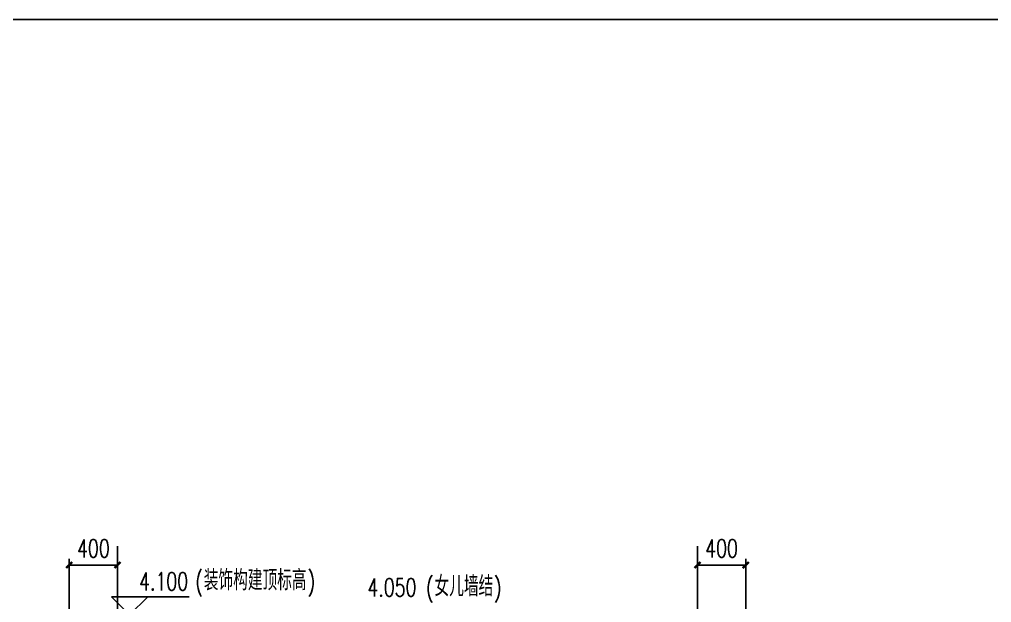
# Model space of a CAD drawing. Extents: x -2377130 to 293730, y -2 to 754590.
# Drawn here: x -2318022 to -2309975, y 521439 to 526270 of the extents above; entities that cross this region are included whole.
import ezdxf

# ---------------------------------------------------------------- set-up
doc = ezdxf.new("R2010")
doc.units = 0
doc.header["$LTSCALE"] = 1000
doc.header["$MEASUREMENT"] = 0
doc.linetypes.add('DOTE', pattern=[2.42, 2, -0.2, 0.02, -0.2])
doc.layers.get('Defpoints').update_dxf_attribs({"color": 210})
for name, color, linetype in [('A-AXIS-DOTE', 14, 'DOTE'), ('A-AXIS-DP', 126, 'Continuous'), ('A-AXIS-ELEV', 4, 'Continuous'), ('A-LIN-V', 9, 'Continuous'), ('PUB_TEXT', 7, 'Continuous')]:
    doc.layers.add(name, color=color, linetype=linetype)
doc.styles.add('_TCH_DIM', font='SIMPLEX', dxfattribs={"bigfont": 'GBCBIG'})
doc.styles.add('_TCH_DIM_T3', font='SIMPLEX', dxfattribs={"width": 0.705882, "bigfont": 'GBCBIG'})
doc.dimstyles.new('_TCH_ARCH&&50', dxfattribs={"dimtxt": 148.75, "dimasz": 50, "dimexe": 50, "dimexo": 50, "dimgap": 63.125, "dimtad": 1, "dimdec": 0, "dimzin": 0, "dimdsep": 46, "dimtxsty": '_TCH_DIM_T3', "dimblk": 'ARCHTICK', "dimcen": 0.09, "dimclrt": 7, "dimazin": 2, "dimtfac": 1, "dimtdec": 0, "dimtix": 1, "dimtmove": 2, "dimatfit": 3, "dimfxl": 0, "dimtolj": 1, "dimtzin": 0, "dimarcsym": 0})

# ---------------------------------------------------------------- blocks, each defined once
blk = doc.blocks.new('_ArchTick')
at = {"color": 0, "linetype": 'ByBlock', "const_width": 0.4}
blk.add_lwpolyline([(-0.5, -0.5), (0.5, 0.5)], dxfattribs=at)
blk = doc.blocks.new('*D1983')
at = {"layer": 'A-AXIS-DP', "color": 0, "lineweight": -2}
for p, q in [((-2312410, 521387.5), (-2312410, 521800)), ((-2312010, 521387.5), (-2312010, 521800)), ((-2312410, 521750), (-2312010, 521750))]:
    blk.add_line(p, q, dxfattribs=at)
at = {"layer": 'Defpoints', "color": 0}
for p in [(-2312010, 521750), (-2312410, 521337.5), (-2312010, 521337.5)]:
    blk.add_point(p, dxfattribs=at)
at = {"layer": 'A-AXIS-DP', "color": 0, "lineweight": -2, "xscale": 50, "yscale": 50, "zscale": 50, "rotation": 180}
blk.add_blockref('_ArchTick', (-2312410, 521750), dxfattribs=at)
at = {"layer": 'A-AXIS-DP', "color": 0, "lineweight": -2, "xscale": 50, "yscale": 50, "zscale": 50}
blk.add_blockref('_ArchTick', (-2312010, 521750), dxfattribs=at)
at = {"layer": 'A-AXIS-DP', "color": 7, "insert": (-2312210, 521887.5), "char_height": 148.75, "attachment_point": 5, "style": '_TCH_DIM_T3'}
blk.add_mtext('\\A1;400', dxfattribs=at)
blk = doc.blocks.new('*D1979')
at = {"layer": 'A-AXIS-DP', "color": 0, "lineweight": -2}
for p, q in [((-2317610, 521387.5), (-2317610, 521800)), ((-2317210, 521387.5), (-2317210, 521800)), ((-2317610, 521750), (-2317210, 521750))]:
    blk.add_line(p, q, dxfattribs=at)
at = {"layer": 'Defpoints', "color": 0}
for p in [(-2317210, 521750), (-2317610, 521337.5), (-2317210, 521337.5)]:
    blk.add_point(p, dxfattribs=at)
at = {"layer": 'A-AXIS-DP', "color": 0, "lineweight": -2, "xscale": 50, "yscale": 50, "zscale": 50, "rotation": 180}
blk.add_blockref('_ArchTick', (-2317610, 521750), dxfattribs=at)
at = {"layer": 'A-AXIS-DP', "color": 0, "lineweight": -2, "xscale": 50, "yscale": 50, "zscale": 50}
blk.add_blockref('_ArchTick', (-2317210, 521750), dxfattribs=at)
at = {"layer": 'A-AXIS-DP', "color": 7, "insert": (-2317410, 521887.5), "char_height": 148.75, "attachment_point": 5, "style": '_TCH_DIM_T3'}
blk.add_mtext('\\A1;400', dxfattribs=at)

msp = doc.modelspace()

# ---------------------------------------------------------------- linework, layer by layer
at = {"layer": 'A-AXIS-DOTE', "color": 8, "ltscale": 30}
for p, q in [((-2317210, 515020.5), (-2317210, 521907.5)), ((-2312410, 515020.5), (-2312410, 521907.5))]:
    msp.add_line(p, q, dxfattribs=at)
at = {"layer": 'A-AXIS-ELEV', "color": 8}
for p, q in [((-2317110, 521337.5), (-2317260, 521487.5)), ((-2317260, 521487.5), (-2316616.2, 521487.5)), ((-2317110, 521337.5), (-2316960, 521487.5))]:
    msp.add_line(p, q, dxfattribs=at)
at = {"layer": 'A-LIN-V', "color": 8}
msp.add_lwpolyline([(-2327650, 526270), (-2279870, 526270), (-2279870, 512410), (-2327650, 512410)], close=True, dxfattribs=at)

# ---------------------------------------------------------------- texts
at = {"layer": 'PUB_TEXT', "color": 8, "style": '_TCH_DIM', "width": 0.705882}
for s, height, p in [('(', 148.8, (-2316566.2, 521540)), (')', 148.8, (-2315636.1, 521540)), ('4.100', 148.75, (-2317031.2, 521540)), ('4.050', 148.75, (-2315141, 521490)), ('(', 148.8, (-2314656, 521490)), (')', 148.8, (-2314094.5, 521490))]:
    msp.add_text(s, height=height, dxfattribs=at).set_placement(p)
at = {"layer": 'PUB_TEXT', "color": 8, "style": '_TCH_DIM'}
for s, p in [('装饰构建顶标高', (-2316496.2, 521540)), ('女儿墙结', (-2314586, 521490))]:
    msp.add_text(s, height=168.79, dxfattribs=at).set_placement(p)

# ---------------------------------------------------------------- dimensions: what is measured, and where the dimension line sits
at = {"layer": 'A-AXIS-DP', "color": 8}
for p1, p2, picture, middle in [((-2317610, 521337.5), (-2317210, 521337.5), '*D1979', (-2317410, 521887.5)), ((-2312410, 521337.5), (-2312010, 521337.5), '*D1983', (-2312210, 521887.5))]:
    dim = msp.add_aligned_dim(p1=p1, p2=p2, distance=412.5, dimstyle='_TCH_ARCH&&50', dxfattribs=at)
    dim.commit()
    dim.dimension.update_dxf_attribs({"geometry": picture, "text_midpoint": middle})

doc.saveas('drawing.dxf')
